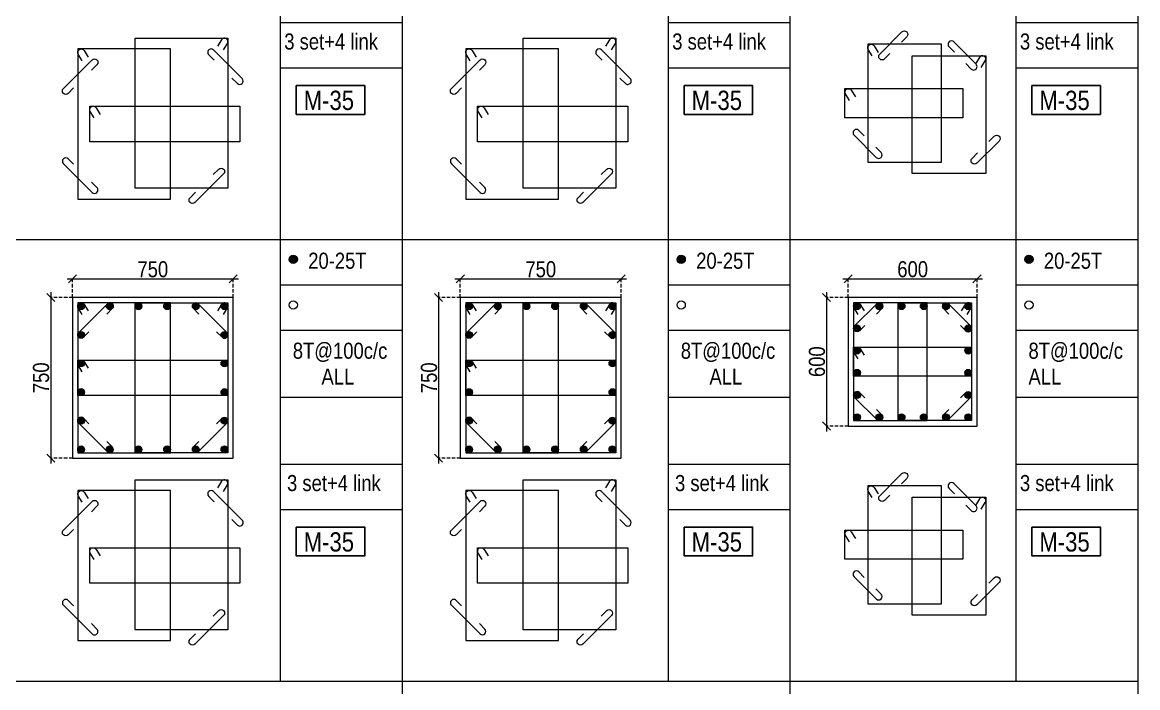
# Model space of a CAD drawing. Header units: millimetres. Extents: x 1112055 to 3390982, y -148532 to 766891.
# Drawn here: x 2195859 to 2216656, y 332629 to 345047 of the extents above; entities that cross this region are included whole.
import ezdxf
from ezdxf.enums import TextEntityAlignment as Align

# ---------------------------------------------------------------- set-up
doc = ezdxf.new("R2010")
doc.units = ezdxf.units.MM
doc.header["$PDMODE"] = 35
doc.header["$PDSIZE"] = -25
doc.linetypes.add('DASHED2', pattern=[0.375, 0.25, -0.125])
doc.linetypes.add('Hidden', pattern=[9.525, 6.35, -3.175])
for name, color, linetype, lineweight in [('B COL. SIZE DIM', 220, 'Continuous', 25), ('B COLSCH', 204, 'Continuous', 20), ('B COLUMN', 1, 'Hidden', 9), ('B STEEL', 34, 'Continuous', 15)]:
    doc.layers.add(name, color=color, linetype=linetype, lineweight=lineweight)
doc.layers.add('B TEXT', color=7, linetype='Continuous')
doc.styles.add('dim inside', font='romans.shx', dxfattribs={"width": 0.8, "height": 125})
doc.styles.add('SWINC', font='swissc.ttf')
doc.dimstyles.new('dim inside', dxfattribs={"dimtxt": 125, "dimasz": 100, "dimexe": 0, "dimexo": 0, "dimgap": 10, "dimtad": 0, "dimdec": 0, "dimzin": 0, "dimdsep": 46, "dimtxsty": 'dim inside', "dimblk": 'SMALL', "dimcen": 0.09, "dimadec": 0, "dimazin": 0, "dimtfac": 1, "dimtdec": 0, "dimtofl": 0, "dimtmove": 0, "dimatfit": 3, "dimfxl": 1, "dimtolj": 1, "dimtzin": 0, "dimarcsym": 2})

# ---------------------------------------------------------------- blocks, each defined once
blk = doc.blocks.new('_Oblique')
at = {"color": 0, "linetype": 'ByBlock', "lineweight": -2}
blk.add_line((-0.5, -0.5), (0.5, 0.5), dxfattribs=at)
blk = doc.blocks.new('*D1178')
at = {"layer": 'B COL. SIZE DIM', "color": 250, "lineweight": 9, "ltscale": 250, "transparency": 16777216}
blk.add_line((2196693, 340258), (2199893, 340258), dxfattribs=at)
at = {"layer": 'B COL. SIZE DIM', "color": 250, "linetype": 'DASHED2', "lineweight": 9, "ltscale": 250, "transparency": 16777216}
for p, q in [((2196793, 339913), (2196793, 340258)), ((2199793, 339913), (2199793, 340258))]:
    blk.add_line(p, q, dxfattribs=at)
at = {"layer": 'Defpoints', "color": 0, "ltscale": 250, "transparency": 16777216}
for p in [(2199793, 340258), (2196793, 339913), (2199793, 339913)]:
    blk.add_point(p, dxfattribs=at)
at = {"layer": 'B COL. SIZE DIM', "color": 250, "lineweight": 9, "ltscale": 250, "transparency": 16777216, "xscale": 150, "yscale": 150, "zscale": 150, "rotation": 180}
blk.add_blockref('_Oblique', (2196793, 340258), dxfattribs=at)
at = {"layer": 'B COL. SIZE DIM', "color": 250, "lineweight": 9, "ltscale": 250, "transparency": 16777216, "xscale": 150, "yscale": 150, "zscale": 150}
blk.add_blockref('_Oblique', (2199793, 340258), dxfattribs=at)
at = {"layer": 'B COL. SIZE DIM', "color": 6, "ltscale": 250, "transparency": 16777216, "insert": (2198293, 340436), "char_height": 300, "attachment_point": 5, "style": 'SWINC'}
blk.add_mtext('\\A1;750', dxfattribs=at)
blk = doc.blocks.new('*D1179')
at = {"layer": 'B COL. SIZE DIM', "color": 250, "lineweight": 9, "ltscale": 250, "transparency": 16777216}
blk.add_line((2196389, 340013), (2196389, 336813), dxfattribs=at)
at = {"layer": 'B COL. SIZE DIM', "color": 250, "linetype": 'DASHED2', "lineweight": 9, "ltscale": 250, "transparency": 16777216}
for p, q in [((2196793, 339913), (2196389, 339913)), ((2196793, 336913), (2196389, 336913))]:
    blk.add_line(p, q, dxfattribs=at)
at = {"layer": 'Defpoints', "color": 0, "ltscale": 250, "transparency": 16777216}
for p in [(2196793, 339913), (2196389, 336913), (2196793, 336913)]:
    blk.add_point(p, dxfattribs=at)
at = {"layer": 'B COL. SIZE DIM', "color": 250, "lineweight": 9, "ltscale": 250, "transparency": 16777216, "xscale": 150, "yscale": 150, "zscale": 150}
for p, rotation in [((2196389, 339913), 90), ((2196389, 336913), 270)]:
    blk.add_blockref('_Oblique', p, dxfattribs=dict(at, rotation=rotation))
at = {"layer": 'B COL. SIZE DIM', "color": 6, "ltscale": 250, "transparency": 16777216, "insert": (2196210, 338413), "char_height": 300, "attachment_point": 5, "rotation": 90, "style": 'SWINC'}
blk.add_mtext('\\A1;750', dxfattribs=at)
blk = doc.blocks.new('*D1196')
at = {"layer": 'B COL. SIZE DIM', "color": 250, "lineweight": 9, "ltscale": 250, "transparency": 16777216}
blk.add_line((2211160, 340258), (2213760, 340258), dxfattribs=at)
at = {"layer": 'B COL. SIZE DIM', "color": 250, "linetype": 'DASHED2', "lineweight": 9, "ltscale": 250, "transparency": 16777216}
for p, q in [((2211260, 339913), (2211260, 340258)), ((2213660, 339913), (2213660, 340258))]:
    blk.add_line(p, q, dxfattribs=at)
at = {"layer": 'Defpoints', "color": 0, "ltscale": 250, "transparency": 16777216}
for p in [(2213660, 340258), (2211260, 339913), (2213660, 339913)]:
    blk.add_point(p, dxfattribs=at)
at = {"layer": 'B COL. SIZE DIM', "color": 250, "lineweight": 9, "ltscale": 250, "transparency": 16777216, "xscale": 150, "yscale": 150, "zscale": 150, "rotation": 180}
blk.add_blockref('_Oblique', (2211260, 340258), dxfattribs=at)
at = {"layer": 'B COL. SIZE DIM', "color": 250, "lineweight": 9, "ltscale": 250, "transparency": 16777216, "xscale": 150, "yscale": 150, "zscale": 150}
blk.add_blockref('_Oblique', (2213660, 340258), dxfattribs=at)
at = {"layer": 'B COL. SIZE DIM', "color": 6, "ltscale": 250, "transparency": 16777216, "insert": (2212460, 340437), "char_height": 300, "attachment_point": 5, "style": 'SWINC'}
blk.add_mtext('\\A1;600', dxfattribs=at)
blk = doc.blocks.new('*D1197')
at = {"layer": 'B COL. SIZE DIM', "color": 250, "lineweight": 9, "ltscale": 250, "transparency": 16777216}
blk.add_line((2210856, 340013), (2210856, 337413), dxfattribs=at)
at = {"layer": 'B COL. SIZE DIM', "color": 250, "linetype": 'DASHED2', "lineweight": 9, "ltscale": 250, "transparency": 16777216}
for p, q in [((2211260, 339913), (2210856, 339913)), ((2211260, 337513), (2210856, 337513))]:
    blk.add_line(p, q, dxfattribs=at)
at = {"layer": 'Defpoints', "color": 0, "ltscale": 250, "transparency": 16777216}
for p in [(2211260, 339913), (2210856, 337513), (2211260, 337513)]:
    blk.add_point(p, dxfattribs=at)
at = {"layer": 'B COL. SIZE DIM', "color": 250, "lineweight": 9, "ltscale": 250, "transparency": 16777216, "xscale": 150, "yscale": 150, "zscale": 150}
for p, rotation in [((2210856, 339913), 90), ((2210856, 337513), 270)]:
    blk.add_blockref('_Oblique', p, dxfattribs=dict(at, rotation=rotation))
at = {"layer": 'B COL. SIZE DIM', "color": 6, "ltscale": 250, "transparency": 16777216, "insert": (2210677, 338713), "char_height": 300, "attachment_point": 5, "rotation": 90, "style": 'SWINC'}
blk.add_mtext('\\A1;600', dxfattribs=at)
blk = doc.blocks.new('*D1218')
at = {"layer": 'B COL. SIZE DIM', "color": 250, "lineweight": 9, "ltscale": 250, "transparency": 16777216}
blk.add_line((2203926, 340258), (2207126, 340258), dxfattribs=at)
at = {"layer": 'B COL. SIZE DIM', "color": 250, "linetype": 'DASHED2', "lineweight": 9, "ltscale": 250, "transparency": 16777216}
for p, q in [((2204026, 339913), (2204026, 340258)), ((2207026, 339913), (2207026, 340258))]:
    blk.add_line(p, q, dxfattribs=at)
at = {"layer": 'Defpoints', "color": 0, "ltscale": 250, "transparency": 16777216}
for p in [(2207026, 340258), (2204026, 339913), (2207026, 339913)]:
    blk.add_point(p, dxfattribs=at)
at = {"layer": 'B COL. SIZE DIM', "color": 250, "lineweight": 9, "ltscale": 250, "transparency": 16777216, "xscale": 150, "yscale": 150, "zscale": 150, "rotation": 180}
blk.add_blockref('_Oblique', (2204026, 340258), dxfattribs=at)
at = {"layer": 'B COL. SIZE DIM', "color": 250, "lineweight": 9, "ltscale": 250, "transparency": 16777216, "xscale": 150, "yscale": 150, "zscale": 150}
blk.add_blockref('_Oblique', (2207026, 340258), dxfattribs=at)
at = {"layer": 'B COL. SIZE DIM', "color": 6, "ltscale": 250, "transparency": 16777216, "insert": (2205526, 340436), "char_height": 300, "attachment_point": 5, "style": 'SWINC'}
blk.add_mtext('\\A1;750', dxfattribs=at)
blk = doc.blocks.new('*D1219')
at = {"layer": 'B COL. SIZE DIM', "color": 250, "lineweight": 9, "ltscale": 250, "transparency": 16777216}
blk.add_line((2203622, 340013), (2203622, 336813), dxfattribs=at)
at = {"layer": 'B COL. SIZE DIM', "color": 250, "linetype": 'DASHED2', "lineweight": 9, "ltscale": 250, "transparency": 16777216}
for p, q in [((2204026, 339913), (2203622, 339913)), ((2204026, 336913), (2203622, 336913))]:
    blk.add_line(p, q, dxfattribs=at)
at = {"layer": 'Defpoints', "color": 0, "ltscale": 250, "transparency": 16777216}
for p in [(2204026, 339913), (2203622, 336913), (2204026, 336913)]:
    blk.add_point(p, dxfattribs=at)
at = {"layer": 'B COL. SIZE DIM', "color": 250, "lineweight": 9, "ltscale": 250, "transparency": 16777216, "xscale": 150, "yscale": 150, "zscale": 150}
for p, rotation in [((2203622, 339913), 90), ((2203622, 336913), 270)]:
    blk.add_blockref('_Oblique', p, dxfattribs=dict(at, rotation=rotation))
at = {"layer": 'B COL. SIZE DIM', "color": 6, "ltscale": 250, "transparency": 16777216, "insert": (2203444, 338413), "char_height": 300, "attachment_point": 5, "rotation": 90, "style": 'SWINC'}
blk.add_mtext('\\A1;750', dxfattribs=at)

msp = doc.modelspace()

# ---------------------------------------------------------------- hatches: boundary and pattern name
at = {"layer": 'B STEEL', "lineweight": 9, "ltscale": 0.5}
h = msp.add_hatch(color=34, dxfattribs=at)
edge = h.paths.add_edge_path()
edge.add_arc((2200911.2, 340621.9), 76.8, 0, 360)
h = msp.add_hatch(color=34, dxfattribs=at)
edge = h.paths.add_edge_path()
edge.add_arc((2208144.7, 340621.9), 76.8, 0, 360)
h = msp.add_hatch(color=34, dxfattribs=at)
edge = h.paths.add_edge_path()
edge.add_arc((2214627.6, 340621.9), 76.8, 0, 360)
h = msp.add_hatch(color=34, dxfattribs=at)
edge = h.paths.add_edge_path()
edge.add_arc((2196956.8, 339748.7), 64, 0, 360)
at = {"layer": 'B STEEL'}
h = msp.add_hatch(color=34, dxfattribs=at)
edge = h.paths.add_edge_path()
edge.add_arc((2197491.2, 339748.7), 64, 0, 360)
h = msp.add_hatch(color=34, dxfattribs=at)
edge = h.paths.add_edge_path()
edge.add_arc((2198025.6, 339748.7), 64, 0, 360)
h = msp.add_hatch(color=34, dxfattribs=at)
edge = h.paths.add_edge_path()
edge.add_arc((2198560, 339748.7), 64, 0, 360)
h = msp.add_hatch(color=34, dxfattribs=at)
edge = h.paths.add_edge_path()
edge.add_arc((2199094.4, 339748.7), 64, 0, 360)
at = {"layer": 'B STEEL', "lineweight": 9, "ltscale": 0.5}
h = msp.add_hatch(color=34, dxfattribs=at)
edge = h.paths.add_edge_path()
edge.add_arc((2199628.8, 339748.7), 64, 180, 540, ccw=False)
h = msp.add_hatch(color=34, dxfattribs=at)
edge = h.paths.add_edge_path()
edge.add_arc((2204190.3, 339748.7), 64, 0, 360)
at = {"layer": 'B STEEL'}
h = msp.add_hatch(color=34, dxfattribs=at)
edge = h.paths.add_edge_path()
edge.add_arc((2204724.7, 339748.7), 64, 0, 360)
h = msp.add_hatch(color=34, dxfattribs=at)
edge = h.paths.add_edge_path()
edge.add_arc((2205259.1, 339748.7), 64, 0, 360)
h = msp.add_hatch(color=34, dxfattribs=at)
edge = h.paths.add_edge_path()
edge.add_arc((2205793.5, 339748.7), 64, 0, 360)
h = msp.add_hatch(color=34, dxfattribs=at)
edge = h.paths.add_edge_path()
edge.add_arc((2206327.9, 339748.7), 64, 0, 360)
at = {"layer": 'B STEEL', "lineweight": 9, "ltscale": 0.5}
h = msp.add_hatch(color=34, dxfattribs=at)
edge = h.paths.add_edge_path()
edge.add_arc((2206862.3, 339748.7), 64, 180, 540, ccw=False)
h = msp.add_hatch(color=34, dxfattribs=at)
edge = h.paths.add_edge_path()
edge.add_arc((2211423.9, 339748.7), 64, 0, 360)
h = msp.add_hatch(color=34, dxfattribs=at)
edge = h.paths.add_edge_path()
edge.add_arc((2211838.3, 339748.7), 64, 180, 540, ccw=False)
at = {"layer": 'B STEEL'}
h = msp.add_hatch(color=34, dxfattribs=at)
edge = h.paths.add_edge_path()
edge.add_arc((2212252.7, 339748.7), 64, 0, 360)
h = msp.add_hatch(color=34, dxfattribs=at)
edge = h.paths.add_edge_path()
edge.add_arc((2212667.1, 339748.7), 64, 0, 360)
at = {"layer": 'B STEEL', "lineweight": 9, "ltscale": 0.5}
h = msp.add_hatch(color=34, dxfattribs=at)
edge = h.paths.add_edge_path()
edge.add_arc((2213081.5, 339748.7), 64, 180, 540, ccw=False)
h = msp.add_hatch(color=34, dxfattribs=at)
edge = h.paths.add_edge_path()
edge.add_arc((2213495.8, 339748.7), 64, 180, 540, ccw=False)
h = msp.add_hatch(color=34, dxfattribs=at)
edge = h.paths.add_edge_path()
edge.add_arc((2211423.9, 339334.3), 64, 0, 360)
h = msp.add_hatch(color=34, dxfattribs=at)
edge = h.paths.add_edge_path()
edge.add_arc((2213495.8, 339334.3), 64, 180, 540, ccw=False)
at = {"layer": 'B STEEL'}
h = msp.add_hatch(color=34, dxfattribs=at)
edge = h.paths.add_edge_path()
edge.add_arc((2196956.8, 339214.3), 64, 0, 360)
h = msp.add_hatch(color=34, dxfattribs=at)
edge = h.paths.add_edge_path()
edge.add_arc((2199628.8, 339214.3), 64, 0, 360)
h = msp.add_hatch(color=34, dxfattribs=at)
edge = h.paths.add_edge_path()
edge.add_arc((2204190.3, 339214.3), 64, 0, 360)
h = msp.add_hatch(color=34, dxfattribs=at)
edge = h.paths.add_edge_path()
edge.add_arc((2206862.3, 339214.3), 64, 0, 360)
h = msp.add_hatch(color=34, dxfattribs=at)
edge = h.paths.add_edge_path()
edge.add_arc((2211423.9, 338919.9), 64, 0, 360)
h = msp.add_hatch(color=34, dxfattribs=at)
edge = h.paths.add_edge_path()
edge.add_arc((2213495.8, 338919.9), 64, 0, 360)
h = msp.add_hatch(color=34, dxfattribs=at)
edge = h.paths.add_edge_path()
edge.add_arc((2196956.8, 338679.9), 64, 0, 360)
h = msp.add_hatch(color=34, dxfattribs=at)
edge = h.paths.add_edge_path()
edge.add_arc((2199628.8, 338679.9), 64, 0, 360)
h = msp.add_hatch(color=34, dxfattribs=at)
edge = h.paths.add_edge_path()
edge.add_arc((2204190.3, 338679.9), 64, 0, 360)
h = msp.add_hatch(color=34, dxfattribs=at)
edge = h.paths.add_edge_path()
edge.add_arc((2206862.3, 338679.9), 64, 0, 360)
h = msp.add_hatch(color=34, dxfattribs=at)
edge = h.paths.add_edge_path()
edge.add_arc((2211423.9, 338505.5), 64, 0, 360)
h = msp.add_hatch(color=34, dxfattribs=at)
edge = h.paths.add_edge_path()
edge.add_arc((2213495.8, 338505.5), 64, 0, 360)
h = msp.add_hatch(color=34, dxfattribs=at)
edge = h.paths.add_edge_path()
edge.add_arc((2196956.8, 338145.5), 64, 0, 360)
h = msp.add_hatch(color=34, dxfattribs=at)
edge = h.paths.add_edge_path()
edge.add_arc((2199628.8, 338145.5), 64, 0, 360)
h = msp.add_hatch(color=34, dxfattribs=at)
edge = h.paths.add_edge_path()
edge.add_arc((2204190.3, 338145.5), 64, 0, 360)
h = msp.add_hatch(color=34, dxfattribs=at)
edge = h.paths.add_edge_path()
edge.add_arc((2206862.3, 338145.5), 64, 0, 360)
at = {"layer": 'B STEEL', "lineweight": 9, "ltscale": 0.5}
h = msp.add_hatch(color=34, dxfattribs=at)
edge = h.paths.add_edge_path()
edge.add_arc((2211423.9, 338091.2), 64, 0, 360)
h = msp.add_hatch(color=34, dxfattribs=at)
edge = h.paths.add_edge_path()
edge.add_arc((2213495.8, 338091.2), 64, 180, 540, ccw=False)
h = msp.add_hatch(color=34, dxfattribs=at)
edge = h.paths.add_edge_path()
edge.add_arc((2211423.9, 337676.8), 64, 0, 360, ccw=False)
h = msp.add_hatch(color=34, dxfattribs=at)
edge = h.paths.add_edge_path()
edge.add_arc((2211838.3, 337676.8), 64, -180, 180)
at = {"layer": 'B STEEL'}
h = msp.add_hatch(color=34, dxfattribs=at)
edge = h.paths.add_edge_path()
edge.add_arc((2212252.7, 337676.8), 64, 0, 360)
h = msp.add_hatch(color=34, dxfattribs=at)
edge = h.paths.add_edge_path()
edge.add_arc((2212667.1, 337676.8), 64, 0, 360)
at = {"layer": 'B STEEL', "lineweight": 9, "ltscale": 0.5}
h = msp.add_hatch(color=34, dxfattribs=at)
edge = h.paths.add_edge_path()
edge.add_arc((2213081.5, 337676.8), 64, -180, 180)
h = msp.add_hatch(color=34, dxfattribs=at)
edge = h.paths.add_edge_path()
edge.add_arc((2213495.8, 337676.8), 64, -180, 180)
at = {"layer": 'B STEEL'}
h = msp.add_hatch(color=34, dxfattribs=at)
edge = h.paths.add_edge_path()
edge.add_arc((2196956.8, 337611.2), 64, 0, 360)
h = msp.add_hatch(color=34, dxfattribs=at)
edge = h.paths.add_edge_path()
edge.add_arc((2199628.8, 337611.2), 64, 0, 360)
h = msp.add_hatch(color=34, dxfattribs=at)
edge = h.paths.add_edge_path()
edge.add_arc((2204190.3, 337611.2), 64, 0, 360)
h = msp.add_hatch(color=34, dxfattribs=at)
edge = h.paths.add_edge_path()
edge.add_arc((2206862.3, 337611.2), 64, 0, 360)
at = {"layer": 'B STEEL', "lineweight": 9, "ltscale": 0.5}
h = msp.add_hatch(color=34, dxfattribs=at)
edge = h.paths.add_edge_path()
edge.add_arc((2196956.8, 337076.8), 64, 0, 360, ccw=False)
at = {"layer": 'B STEEL'}
h = msp.add_hatch(color=34, dxfattribs=at)
edge = h.paths.add_edge_path()
edge.add_arc((2197491.2, 337076.8), 64, 0, 360)
h = msp.add_hatch(color=34, dxfattribs=at)
edge = h.paths.add_edge_path()
edge.add_arc((2198025.6, 337076.8), 64, 0, 360)
h = msp.add_hatch(color=34, dxfattribs=at)
edge = h.paths.add_edge_path()
edge.add_arc((2198560, 337076.8), 64, 0, 360)
h = msp.add_hatch(color=34, dxfattribs=at)
edge = h.paths.add_edge_path()
edge.add_arc((2199094.4, 337076.8), 64, 0, 360)
at = {"layer": 'B STEEL', "lineweight": 9, "ltscale": 0.5}
h = msp.add_hatch(color=34, dxfattribs=at)
edge = h.paths.add_edge_path()
edge.add_arc((2199628.8, 337076.8), 64, -180, 180)
h = msp.add_hatch(color=34, dxfattribs=at)
edge = h.paths.add_edge_path()
edge.add_arc((2204190.3, 337076.8), 64, 0, 360, ccw=False)
at = {"layer": 'B STEEL'}
h = msp.add_hatch(color=34, dxfattribs=at)
edge = h.paths.add_edge_path()
edge.add_arc((2204724.7, 337076.8), 64, 0, 360)
h = msp.add_hatch(color=34, dxfattribs=at)
edge = h.paths.add_edge_path()
edge.add_arc((2205259.1, 337076.8), 64, 0, 360)
h = msp.add_hatch(color=34, dxfattribs=at)
edge = h.paths.add_edge_path()
edge.add_arc((2205793.5, 337076.8), 64, 0, 360)
h = msp.add_hatch(color=34, dxfattribs=at)
edge = h.paths.add_edge_path()
edge.add_arc((2206327.9, 337076.8), 64, 0, 360)
at = {"layer": 'B STEEL', "lineweight": 9, "ltscale": 0.5}
h = msp.add_hatch(color=34, dxfattribs=at)
edge = h.paths.add_edge_path()
edge.add_arc((2206862.3, 337076.8), 64, -180, 180)

# ---------------------------------------------------------------- linework, layer by layer
at = {"layer": 'B COLSCH', "color": 250, "lineweight": 0}
for p, q in [((2216655.7, 383508.5), (2216655.7, 323875.2)), ((2200664.9, 382189.4), (2200664.9, 332750.4)), ((2202939.3, 382189.4), (2202939.3, 323875.2)), ((2207898.4, 382189.4), (2207898.4, 332750.4)), ((2210172.8, 382189.4), (2210172.8, 323875.2)), ((2214381.3, 382189.4), (2214381.3, 332750.4)), ((2200664.9, 345040.5), (2202939.3, 345040.5)), ((2207898.4, 345040.5), (2210172.8, 345040.5)), ((2214381.3, 345040.5), (2216655.7, 345040.5)), ((2200664.9, 344195.5), (2202939.3, 344195.5)), ((2207898.4, 344195.5), (2210172.8, 344195.5)), ((2214381.3, 344195.5), (2216655.7, 344195.5)), ((2087620, 340990.2), (2216655.7, 340990.2)), ((2200664.9, 340145.2), (2202939.3, 340145.2)), ((2207898.4, 340145.2), (2210172.8, 340145.2)), ((2214381.3, 340145.2), (2216655.7, 340145.2)), ((2200664.9, 339300.2), (2202939.3, 339300.2)), ((2207898.4, 339300.2), (2210172.8, 339300.2)), ((2214381.3, 339300.2), (2216655.7, 339300.2)), ((2200664.9, 338050.5), (2202939.3, 338050.5)), ((2207898.4, 338050.5), (2210172.8, 338050.5)), ((2214381.3, 338050.5), (2216655.7, 338050.5)), ((2200664.9, 336800.7), (2202939.3, 336800.7)), ((2207898.4, 336800.7), (2210172.8, 336800.7)), ((2214381.3, 336800.7), (2216655.7, 336800.7)), ((2200664.9, 335955.7), (2202939.3, 335955.7)), ((2207898.4, 335955.7), (2210172.8, 335955.7)), ((2214381.3, 335955.7), (2216655.7, 335955.7)), ((2087620, 332750.4), (2216655.7, 332750.4))]:
    msp.add_line(p, q, dxfattribs=at)
at = {"layer": 'B COLUMN', "color": 1, "linetype": 'ByBlock', "lineweight": 20}
for points in [[(2196792.8, 336912.7), (2199792.8, 336912.7), (2199792.8, 339912.7), (2196792.8, 339912.7)], [(2204026.3, 336912.7), (2207026.3, 336912.7), (2207026.3, 339912.7), (2204026.3, 339912.7)], [(2211259.9, 337512.7), (2213659.9, 337512.7), (2213659.9, 339912.7), (2211259.9, 339912.7)]]:
    msp.add_lwpolyline(points, close=True, dxfattribs=at)
at = {"layer": 'B STEEL', "color": 34, "lineweight": 9, "ltscale": 0.5}
for points in [[(2212037, 344462.4), (2211936.1, 344361.6, -1), (2211845.6, 344452.1), (2212259.9, 344866.5, -1), (2212350.5, 344776), (2212249.6, 344675.1)], [(2199608.5, 344532.3), (2199683.3, 344653.8, 1), (2199574.2, 344720.9), (2199499.5, 344599.4)], [(2206842.1, 344532.3), (2206916.8, 344653.8, 1), (2206807.8, 344720.9), (2206733, 344599.4)], [(2211708.1, 344417.9), (2211633.4, 344539.4, -1), (2211742.4, 344606.5), (2211817.2, 344485.1)], [(2213451.6, 344274.9), (2213552.4, 344174.1, 1), (2213643, 344264.6), (2213228.6, 344679, 1), (2213138.1, 344588.4), (2213238.9, 344487.6)], [(2196977, 344330), (2196902.3, 344451.4, -1), (2197011.3, 344518.5), (2197086.1, 344397.1)], [(2199768.6, 344006.2), (2199869.4, 343905.3, 1), (2199960, 343995.9), (2199425.6, 344530.3, 1), (2199335, 344439.7), (2199435.9, 344338.9)], [(2204210.6, 344330), (2204135.8, 344451.4, -1), (2204244.9, 344518.5), (2204319.6, 344397.1)], [(2207002.1, 344006.2), (2207103, 343905.3, 1), (2207193.5, 343995.9), (2206659.1, 344530.3, 1), (2206568.6, 344439.7), (2206669.5, 344338.9)], [(2213739.6, 344203.4), (2213814.4, 344324.8, 1), (2213705.3, 344392), (2213630.6, 344270.5)], [(2196817, 343821.6), (2196716.1, 343720.8, -1), (2196625.6, 343811.3), (2197160, 344345.7, -1), (2197250.5, 344255.2), (2197149.6, 344154.3)], [(2204050.5, 343821.6), (2203949.7, 343720.8, -1), (2203859.1, 343811.3), (2204393.5, 344345.7, -1), (2204484.1, 344255.2), (2204383.2, 344154.3)], [(2211282.2, 343589.2), (2211207.4, 343710.6, -1), (2211316.5, 343777.8), (2211391.2, 343656.3)], [(2197200.2, 343261.2), (2197125.4, 343382.7, -1), (2197234.5, 343449.8), (2197309.2, 343328.3)], [(2204433.7, 343261.2), (2204359, 343382.7, -1), (2204468, 343449.8), (2204542.8, 343328.3)], [(2211557.8, 342928.8), (2211457, 343029.6, 1), (2211366.4, 342939.1), (2211780.8, 342524.7, 1), (2211871.4, 342615.3), (2211770.5, 342716.1)], [(2213880.1, 342820.9), (2213981, 342921.7, -1), (2214071.5, 342831.2), (2213657.1, 342416.8, -1), (2213566.6, 342507.3), (2213667.5, 342608.2)], [(2196817, 342397.3), (2196716.1, 342498.2, 1), (2196625.6, 342407.7), (2197160, 341873.3, 1), (2197250.5, 341963.8), (2197149.6, 342064.7)], [(2204050.5, 342397.3), (2203949.7, 342498.2, 1), (2203859.1, 342407.7), (2204393.5, 341873.3, 1), (2204484.1, 341963.8), (2204383.2, 342064.7)], [(2199421.1, 342206.2), (2199522, 342307.1, -1), (2199612.5, 342216.6), (2199078.1, 341682.2, -1), (2198987.6, 341772.7), (2199088.5, 341873.6)], [(2206654.7, 342206.2), (2206755.5, 342307.1, -1), (2206846.1, 342216.6), (2206311.7, 341682.2, -1), (2206221.2, 341772.7), (2206322, 341873.6)], [(2196977, 339593.7), (2196902.3, 339715.2, -1), (2197011.3, 339782.3), (2197086.1, 339660.8)], [(2197102.9, 339269.9), (2197002.1, 339169.1, -1), (2196911.5, 339259.6), (2197445.9, 339794, -1), (2197536.5, 339703.5), (2197435.6, 339602.6)], [(2199482.6, 339269.9), (2199583.5, 339169.1, 1), (2199674, 339259.6), (2199139.6, 339794, 1), (2199049.1, 339703.5), (2199150, 339602.6)], [(2199608.5, 339593.7), (2199683.3, 339715.2, 1), (2199574.2, 339782.3), (2199499.5, 339660.8)], [(2204210.6, 339593.7), (2204135.8, 339715.2, -1), (2204244.9, 339782.3), (2204319.6, 339660.8)], [(2204336.5, 339269.9), (2204235.6, 339169.1, -1), (2204145.1, 339259.6), (2204679.5, 339794, -1), (2204770, 339703.5), (2204669.1, 339602.6)], [(2206716.2, 339269.9), (2206817, 339169.1, 1), (2206907.6, 339259.6), (2206373.2, 339794, 1), (2206282.6, 339703.5), (2206383.5, 339602.6)], [(2206842.1, 339593.7), (2206916.8, 339715.2, 1), (2206807.8, 339782.3), (2206733, 339660.8)], [(2211444.1, 339593.7), (2211369.4, 339715.2, -1), (2211478.4, 339782.3), (2211553.2, 339660.8)], [(2211570, 339389.9), (2211469.2, 339289.1, -1), (2211378.6, 339379.6), (2211793, 339794, -1), (2211883.5, 339703.5), (2211782.7, 339602.6)], [(2213349.7, 339389.9), (2213450.6, 339289.1, 1), (2213541.1, 339379.6), (2213126.7, 339794, 1), (2213036.2, 339703.5), (2213137.1, 339602.6)], [(2213475.6, 339593.7), (2213550.4, 339715.2, 1), (2213441.3, 339782.3), (2213366.6, 339660.8)], [(2211444.1, 338764.9), (2211369.4, 338886.4, -1), (2211478.4, 338953.5), (2211553.2, 338832)], [(2196977, 338524.9), (2196902.3, 338646.4, -1), (2197011.3, 338713.5), (2197086.1, 338592)], [(2204210.6, 338524.9), (2204135.8, 338646.4, -1), (2204244.9, 338713.5), (2204319.6, 338592)], [(2211570, 338035.6), (2211469.2, 338136.4, 1), (2211378.6, 338045.9), (2211793, 337631.5, 1), (2211883.5, 337722), (2211782.7, 337822.9)], [(2213349.7, 338035.6), (2213450.6, 338136.4, -1), (2213541.1, 338045.9), (2213126.7, 337631.5, -1), (2213036.2, 337722), (2213137.1, 337822.9)], [(2197102.9, 337555.6), (2197002.1, 337656.4, 1), (2196911.5, 337565.9), (2197445.9, 337031.5, 1), (2197536.5, 337122), (2197435.6, 337222.9)], [(2199482.6, 337555.6), (2199583.5, 337656.4, -1), (2199674, 337565.9), (2199139.6, 337031.5, -1), (2199049.1, 337122), (2199150, 337222.9)], [(2204336.5, 337555.6), (2204235.6, 337656.4, 1), (2204145.1, 337565.9), (2204679.5, 337031.5, 1), (2204770, 337122), (2204669.1, 337222.9)], [(2206716.2, 337555.6), (2206817, 337656.4, -1), (2206907.6, 337565.9), (2206373.2, 337031.5, -1), (2206282.6, 337122), (2206383.5, 337222.9)], [(2199608.5, 336292.5), (2199683.3, 336414, 1), (2199574.2, 336481.1), (2199499.5, 336359.6)], [(2206842.1, 336292.5), (2206916.8, 336414, 1), (2206807.8, 336481.1), (2206733, 336359.6)], [(2212037, 336222.6), (2211936.1, 336121.7, -1), (2211845.6, 336212.3), (2212259.9, 336626.7, -1), (2212350.5, 336536.1), (2212249.6, 336435.2)], [(2196977, 336090.1), (2196902.3, 336211.6, -1), (2197011.3, 336278.7), (2197086.1, 336157.2)], [(2199768.6, 335766.4), (2199869.4, 335665.5, 1), (2199960, 335756), (2199425.6, 336290.4, 1), (2199335, 336199.9), (2199435.9, 336099)], [(2204210.6, 336090.1), (2204135.8, 336211.6, -1), (2204244.9, 336278.7), (2204319.6, 336157.2)], [(2207002.1, 335766.4), (2207103, 335665.5, 1), (2207193.5, 335756), (2206659.1, 336290.4, 1), (2206568.6, 336199.9), (2206669.5, 336099)], [(2211708.1, 336178.1), (2211633.4, 336299.6, -1), (2211742.4, 336366.7), (2211817.2, 336245.2)], [(2213451.6, 336035.1), (2213552.4, 335934.2, 1), (2213643, 336024.7), (2213228.6, 336439.1, 1), (2213138.1, 336348.6), (2213238.9, 336247.7)], [(2196817, 335581.8), (2196716.1, 335480.9, -1), (2196625.6, 335571.5), (2197160, 336105.8, -1), (2197250.5, 336015.3), (2197149.6, 335914.4)], [(2204050.5, 335581.8), (2203949.7, 335480.9, -1), (2203859.1, 335571.5), (2204393.5, 336105.8, -1), (2204484.1, 336015.3), (2204383.2, 335914.4)], [(2213739.6, 335963.5), (2213814.4, 336085, 1), (2213705.3, 336152.1), (2213630.6, 336030.6)], [(2211282.2, 335349.3), (2211207.4, 335470.8, -1), (2211316.5, 335537.9), (2211391.2, 335416.4)], [(2197200.2, 335021.3), (2197125.4, 335142.8, -1), (2197234.5, 335209.9), (2197309.2, 335088.4)], [(2204433.7, 335021.3), (2204359, 335142.8, -1), (2204468, 335209.9), (2204542.8, 335088.4)], [(2211557.8, 334688.9), (2211457, 334789.8, 1), (2211366.4, 334699.3), (2211780.8, 334284.9, 1), (2211871.4, 334375.4), (2211770.5, 334476.3)], [(2213880.1, 334581), (2213981, 334681.9, -1), (2214071.5, 334591.4), (2213657.1, 334177, -1), (2213566.6, 334267.5), (2213667.5, 334368.4)], [(2196817, 334157.5), (2196716.1, 334258.3, 1), (2196625.6, 334167.8), (2197160, 333633.4, 1), (2197250.5, 333724), (2197149.6, 333824.8)], [(2204050.5, 334157.5), (2203949.7, 334258.3, 1), (2203859.1, 334167.8), (2204393.5, 333633.4, 1), (2204484.1, 333724), (2204383.2, 333824.8)], [(2199421.1, 333966.4), (2199522, 334067.2, -1), (2199612.5, 333976.7), (2199078.1, 333442.3, -1), (2198987.6, 333532.9), (2199088.5, 333633.7)], [(2206654.7, 333966.4), (2206755.5, 334067.2, -1), (2206846.1, 333976.7), (2206311.7, 333442.3, -1), (2206221.2, 333532.9), (2206322, 333633.7)]]:
    msp.add_lwpolyline(points, format="xyb", dxfattribs=at)
for points in [[(2199692.8, 341951.4), (2197961.6, 341951.4), (2197961.6, 344751.4), (2199692.8, 344751.4)], [(2206926.3, 341951.4), (2205195.1, 341951.4), (2205195.1, 344751.4), (2206926.3, 344751.4)], [(2211623.9, 342437), (2212995.1, 342437), (2212995.1, 344637), (2211623.9, 344637)], [(2196892.8, 341749), (2198624, 341749), (2198624, 344549), (2196892.8, 344549)], [(2204126.3, 341749), (2205857.5, 341749), (2205857.5, 344549), (2204126.3, 344549)], [(2213823.9, 342222.4), (2212452.6, 342222.4), (2212452.6, 344422.4), (2213823.9, 344422.4)], [(2211197.9, 343808.2), (2213397.9, 343808.2), (2213397.9, 343265.8), (2211197.9, 343265.8)], [(2197115.9, 343480.2), (2199915.9, 343480.2), (2199915.9, 342817.8), (2197115.9, 342817.8)], [(2204349.5, 343480.2), (2207149.5, 343480.2), (2207149.5, 342817.8), (2204349.5, 342817.8)], [(2196892.8, 337012.7), (2198624, 337012.7), (2198624, 339812.7), (2196892.8, 339812.7)], [(2199692.8, 337012.7), (2197961.6, 337012.7), (2197961.6, 339812.7), (2199692.8, 339812.7)], [(2204126.3, 337012.7), (2205857.5, 337012.7), (2205857.5, 339812.7), (2204126.3, 339812.7)], [(2206926.3, 337012.7), (2205195.1, 337012.7), (2205195.1, 339812.7), (2206926.3, 339812.7)], [(2211359.9, 337612.7), (2212731.1, 337612.7), (2212731.1, 339812.7), (2211359.9, 339812.7)], [(2213559.9, 337612.7), (2212188.7, 337612.7), (2212188.7, 339812.7), (2213559.9, 339812.7)], [(2211359.9, 338984), (2213559.9, 338984), (2213559.9, 338441.5), (2211359.9, 338441.5)], [(2196892.8, 338744), (2199692.8, 338744), (2199692.8, 338081.5), (2196892.8, 338081.5)], [(2204126.3, 338744), (2206926.3, 338744), (2206926.3, 338081.5), (2204126.3, 338081.5)], [(2199692.8, 333711.5), (2197961.6, 333711.5), (2197961.6, 336511.5), (2199692.8, 336511.5)], [(2206926.3, 333711.5), (2205195.1, 333711.5), (2205195.1, 336511.5), (2206926.3, 336511.5)], [(2196892.8, 333509.2), (2198624, 333509.2), (2198624, 336309.2), (2196892.8, 336309.2)], [(2204126.3, 333509.2), (2205857.5, 333509.2), (2205857.5, 336309.2), (2204126.3, 336309.2)], [(2211623.9, 334197.2), (2212995.1, 334197.2), (2212995.1, 336397.2), (2211623.9, 336397.2)], [(2213823.9, 333982.6), (2212452.6, 333982.6), (2212452.6, 336182.6), (2213823.9, 336182.6)], [(2211197.9, 335568.4), (2213397.9, 335568.4), (2213397.9, 335025.9), (2211197.9, 335025.9)], [(2197115.9, 335240.4), (2199915.9, 335240.4), (2199915.9, 334578), (2197115.9, 334578)], [(2204349.5, 335240.4), (2207149.5, 335240.4), (2207149.5, 334578), (2204349.5, 334578)]]:
    msp.add_lwpolyline(points, close=True, dxfattribs=at)
for centre, radius in [((2200911.2, 340621.9), 76.8), ((2208144.7, 340621.9), 76.8), ((2214627.6, 340621.9), 76.8), ((2196956.8, 339748.7), 64), ((2197491.2, 339748.7), 64), ((2198025.6, 339748.7), 64), ((2198560, 339748.7), 64), ((2199094.4, 339748.7), 64), ((2199628.8, 339748.7), 64), ((2200911.2, 339771.6), 76.8), ((2204190.3, 339748.7), 64), ((2204724.7, 339748.7), 64), ((2205259.1, 339748.7), 64), ((2205793.5, 339748.7), 64), ((2206327.9, 339748.7), 64), ((2206862.3, 339748.7), 64), ((2208144.7, 339771.6), 76.8), ((2211423.9, 339748.7), 64), ((2211838.3, 339748.7), 64), ((2212252.7, 339748.7), 64), ((2212667.1, 339748.7), 64), ((2213081.5, 339748.7), 64), ((2213495.8, 339748.7), 64), ((2214627.6, 339771.6), 76.8), ((2211423.9, 339334.3), 64), ((2213495.8, 339334.3), 64), ((2196956.8, 339214.3), 64), ((2199628.8, 339214.3), 64), ((2204190.3, 339214.3), 64), ((2206862.3, 339214.3), 64), ((2211423.9, 338919.9), 64), ((2213495.8, 338919.9), 64), ((2196956.8, 338679.9), 64), ((2199628.8, 338679.9), 64), ((2204190.3, 338679.9), 64), ((2206862.3, 338679.9), 64), ((2211423.9, 338505.5), 64), ((2213495.8, 338505.5), 64), ((2196956.8, 338145.5), 64), ((2199628.8, 338145.5), 64), ((2204190.3, 338145.5), 64), ((2206862.3, 338145.5), 64), ((2211423.9, 338091.2), 64), ((2213495.8, 338091.2), 64), ((2211423.9, 337676.8), 64), ((2211838.3, 337676.8), 64), ((2212252.7, 337676.8), 64), ((2212667.1, 337676.8), 64), ((2213081.5, 337676.8), 64), ((2213495.8, 337676.8), 64), ((2196956.8, 337611.2), 64), ((2199628.8, 337611.2), 64), ((2204190.3, 337611.2), 64), ((2206862.3, 337611.2), 64), ((2196956.8, 337076.8), 64), ((2197491.2, 337076.8), 64), ((2198025.6, 337076.8), 64), ((2198560, 337076.8), 64), ((2199094.4, 337076.8), 64), ((2199628.8, 337076.8), 64), ((2204190.3, 337076.8), 64), ((2204724.7, 337076.8), 64), ((2205259.1, 337076.8), 64), ((2205793.5, 337076.8), 64), ((2206327.9, 337076.8), 64), ((2206862.3, 337076.8), 64)]:
    msp.add_circle(centre, radius, dxfattribs=at)
at = {"layer": 'B TEXT', "color": 1}
for points in [[(2200968.5, 343866.5), (2202243.1, 343866.5), (2202243.1, 343328.5), (2200968.5, 343328.5)], [(2208202.1, 343866.5), (2209476.7, 343866.5), (2209476.7, 343328.5), (2208202.1, 343328.5)], [(2214685, 343866.5), (2215959.6, 343866.5), (2215959.6, 343328.5), (2214685, 343328.5)], [(2200968.5, 335626.7), (2202243.1, 335626.7), (2202243.1, 335088.7), (2200968.5, 335088.7)], [(2208202.1, 335626.7), (2209476.7, 335626.7), (2209476.7, 335088.7), (2208202.1, 335088.7)], [(2214685, 335626.7), (2215959.6, 335626.7), (2215959.6, 335088.7), (2214685, 335088.7)]]:
    msp.add_lwpolyline(points, close=True, dxfattribs=at)

# ---------------------------------------------------------------- texts
at = {"layer": 'B TEXT', "style": 'SWINC'}
for s, p in [('3 set+4 link', (2200743.1, 344538)), ('3 set+4 link', (2207976.6, 344538)), ('3 set+4 link', (2214459.5, 344538)), ('20-25T', (2201189.7, 340447.3)), ('20-25T', (2208423.2, 340447.3)), ('20-25T', (2214906.1, 340447.3)), ('8T@100c/c', (2200902.7, 338767.5)), ('8T@100c/c', (2208136.3, 338767.5)), ('8T@100c/c', (2214619.2, 338767.5)), ('ALL', (2201437.5, 338285.7)), ('ALL', (2208671, 338285.7)), ('ALL', (2214619.2, 338285.7)), ('3 set+4 link', (2200795.2, 336298.2)), ('3 set+4 link', (2208028.8, 336298.2)), ('3 set+4 link', (2214459.5, 336298.2))]:
    msp.add_text(s, height=300, dxfattribs=at).set_placement(p)
at = {"layer": 'B TEXT', "color": 1, "style": 'SWINC'}
for p in [(2201105.9, 343302), (2208339.4, 343302), (2214822.3, 343302), (2201105.9, 335062.1), (2208339.4, 335062.1), (2214822.3, 335062.1)]:
    msp.add_text('M-35', height=360, dxfattribs=at).set_placement(p, align=Align.BOTTOM_LEFT)

# ---------------------------------------------------------------- dimensions: what is measured, and where the dimension line sits
at = {"layer": 'B COL. SIZE DIM', "color": 250, "ltscale": 250}
for base, p1, p2, picture, middle in [((2199792.8, 340257.7), (2196792.8, 339912.7), (2199792.8, 339912.7), '*D1178', (2198292.8, 340436.5)), ((2207026.3, 340257.7), (2204026.3, 339912.7), (2207026.3, 339912.7), '*D1218', (2205526.3, 340436.5)), ((2213659.9, 340257.7), (2211259.9, 339912.7), (2213659.9, 339912.7), '*D1196', (2212459.9, 340436.7))]:
    dim = msp.add_linear_dim(base=base, p1=p1, p2=p2, dimstyle='dim inside', override={"dimtxt": 300, "dimasz": 150, "dimgap": 25, "dimtad": 3, "dimlfac": 0.25, "dimtxsty": 'SWINC', "dimblk1": 'Oblique', "dimblk2": 'Oblique', "dimsah": 1, "dimdle": 100, "dimclrd": 250, "dimclre": 250, "dimclrt": 6, "dimfxl": 1000, "dimlwd": 9, "dimlwe": 9}, dxfattribs=at)
    dim.commit()
    dim.dimension.update_dxf_attribs({"geometry": picture, "text_midpoint": middle})
for base, p1, p2, picture, middle in [((2196388.9, 336912.7), (2196792.8, 339912.7), (2196792.8, 336912.7), '*D1179', (2196210.1, 338412.7)), ((2203622.4, 336912.7), (2204026.3, 339912.7), (2204026.3, 336912.7), '*D1219', (2203443.6, 338412.7)), ((2210856, 337512.7), (2211259.9, 339912.7), (2211259.9, 337512.7), '*D1197', (2210677, 338712.7))]:
    dim = msp.add_linear_dim(base=base, p1=p1, p2=p2, angle=90, dimstyle='dim inside', override={"dimtxt": 300, "dimasz": 150, "dimgap": 25, "dimtad": 3, "dimlfac": 0.25, "dimtxsty": 'SWINC', "dimblk1": 'Oblique', "dimblk2": 'Oblique', "dimsah": 1, "dimdle": 100, "dimclrd": 250, "dimclre": 250, "dimclrt": 6, "dimfxl": 1000, "dimlwd": 9, "dimlwe": 9}, dxfattribs=at)
    dim.commit()
    dim.dimension.update_dxf_attribs({"geometry": picture, "text_midpoint": middle})

doc.saveas('drawing.dxf')
